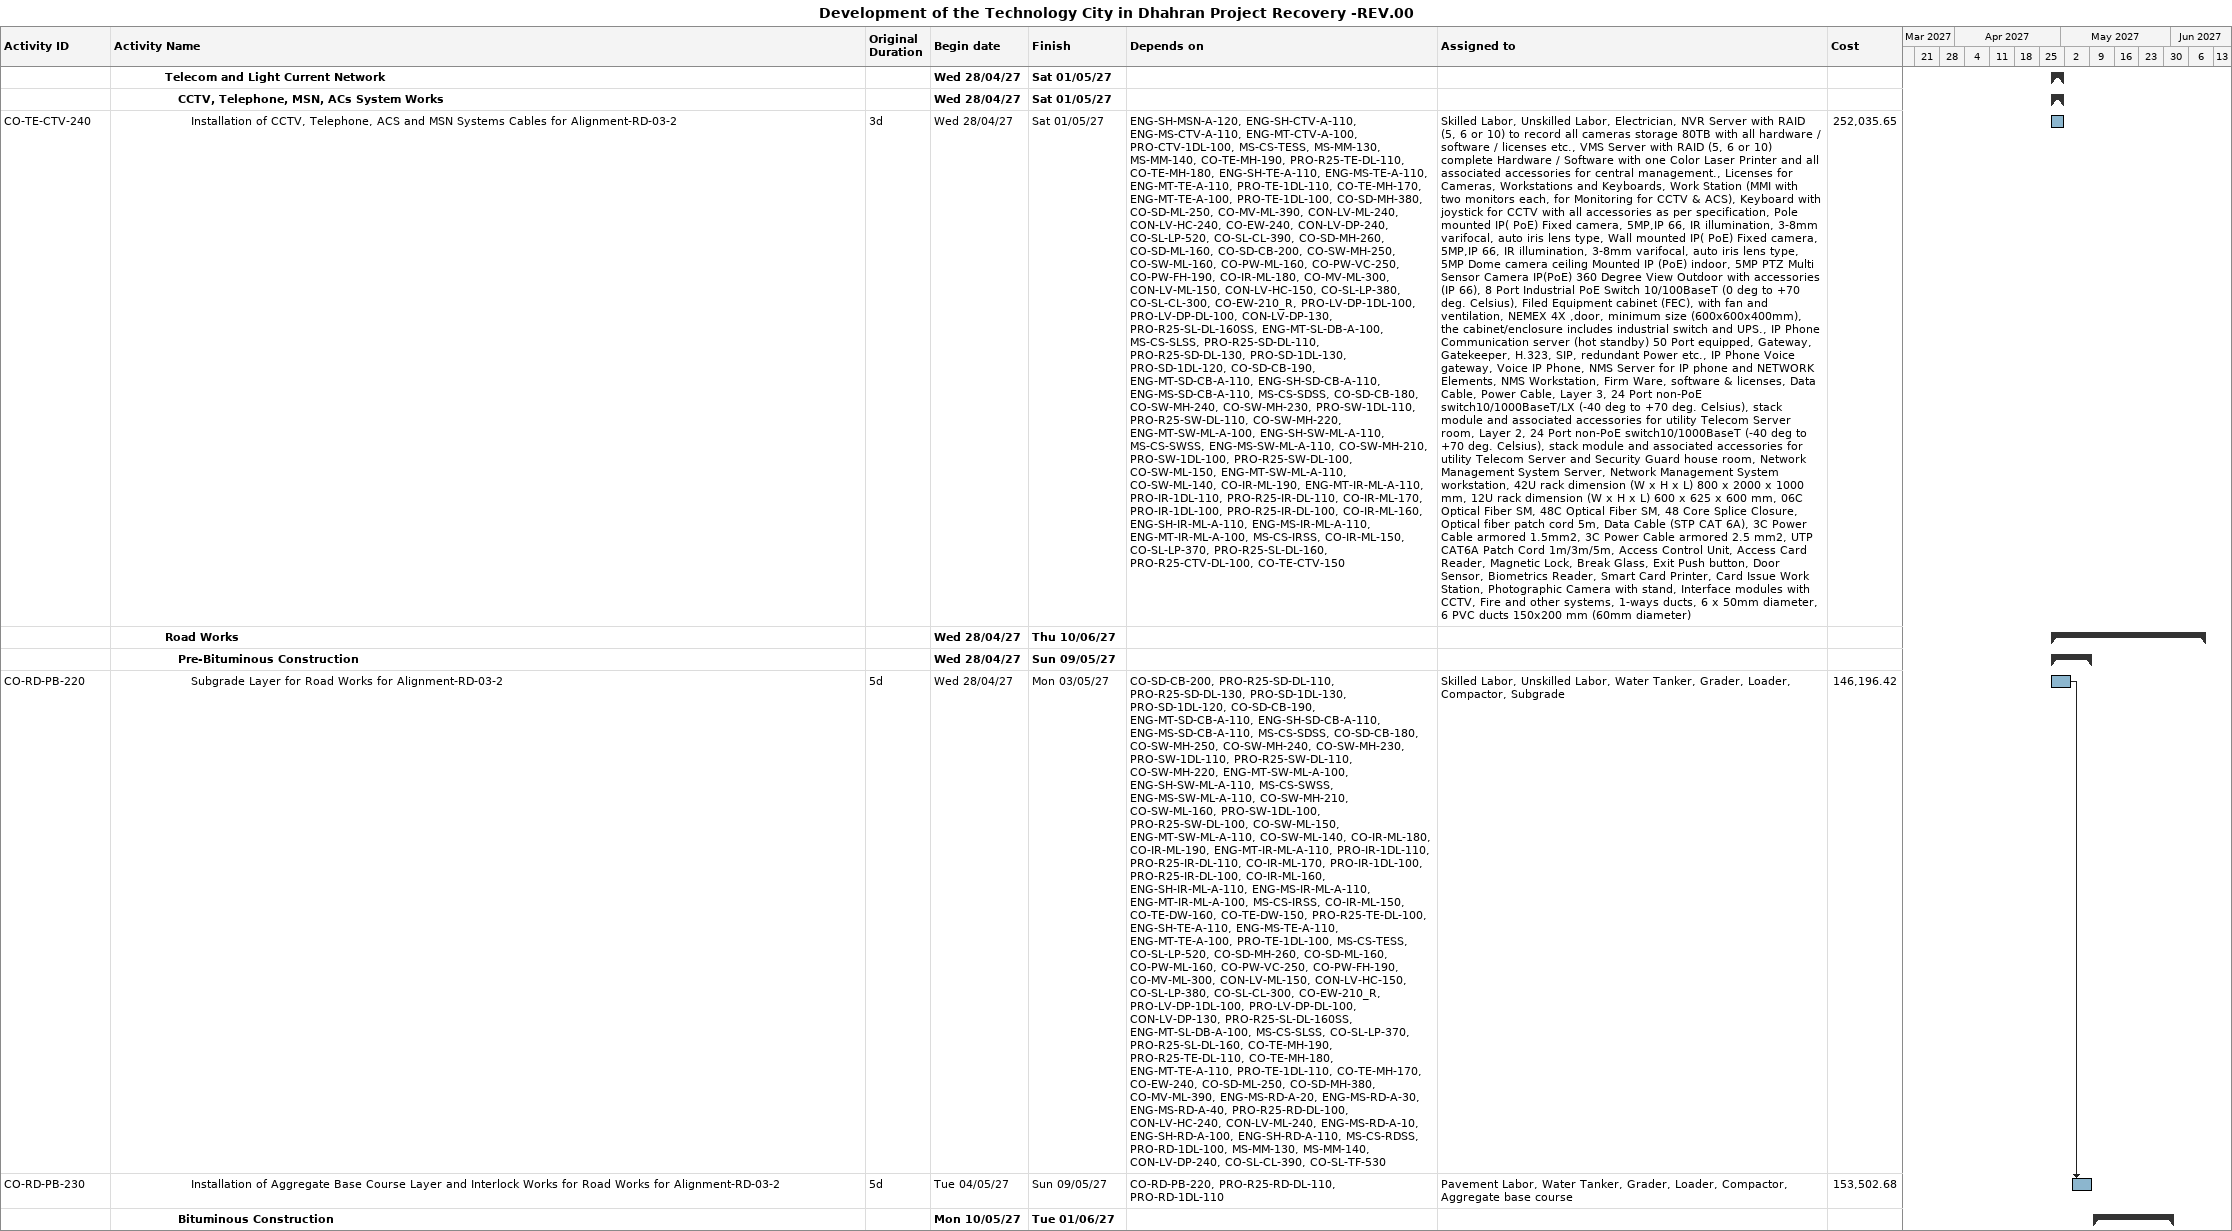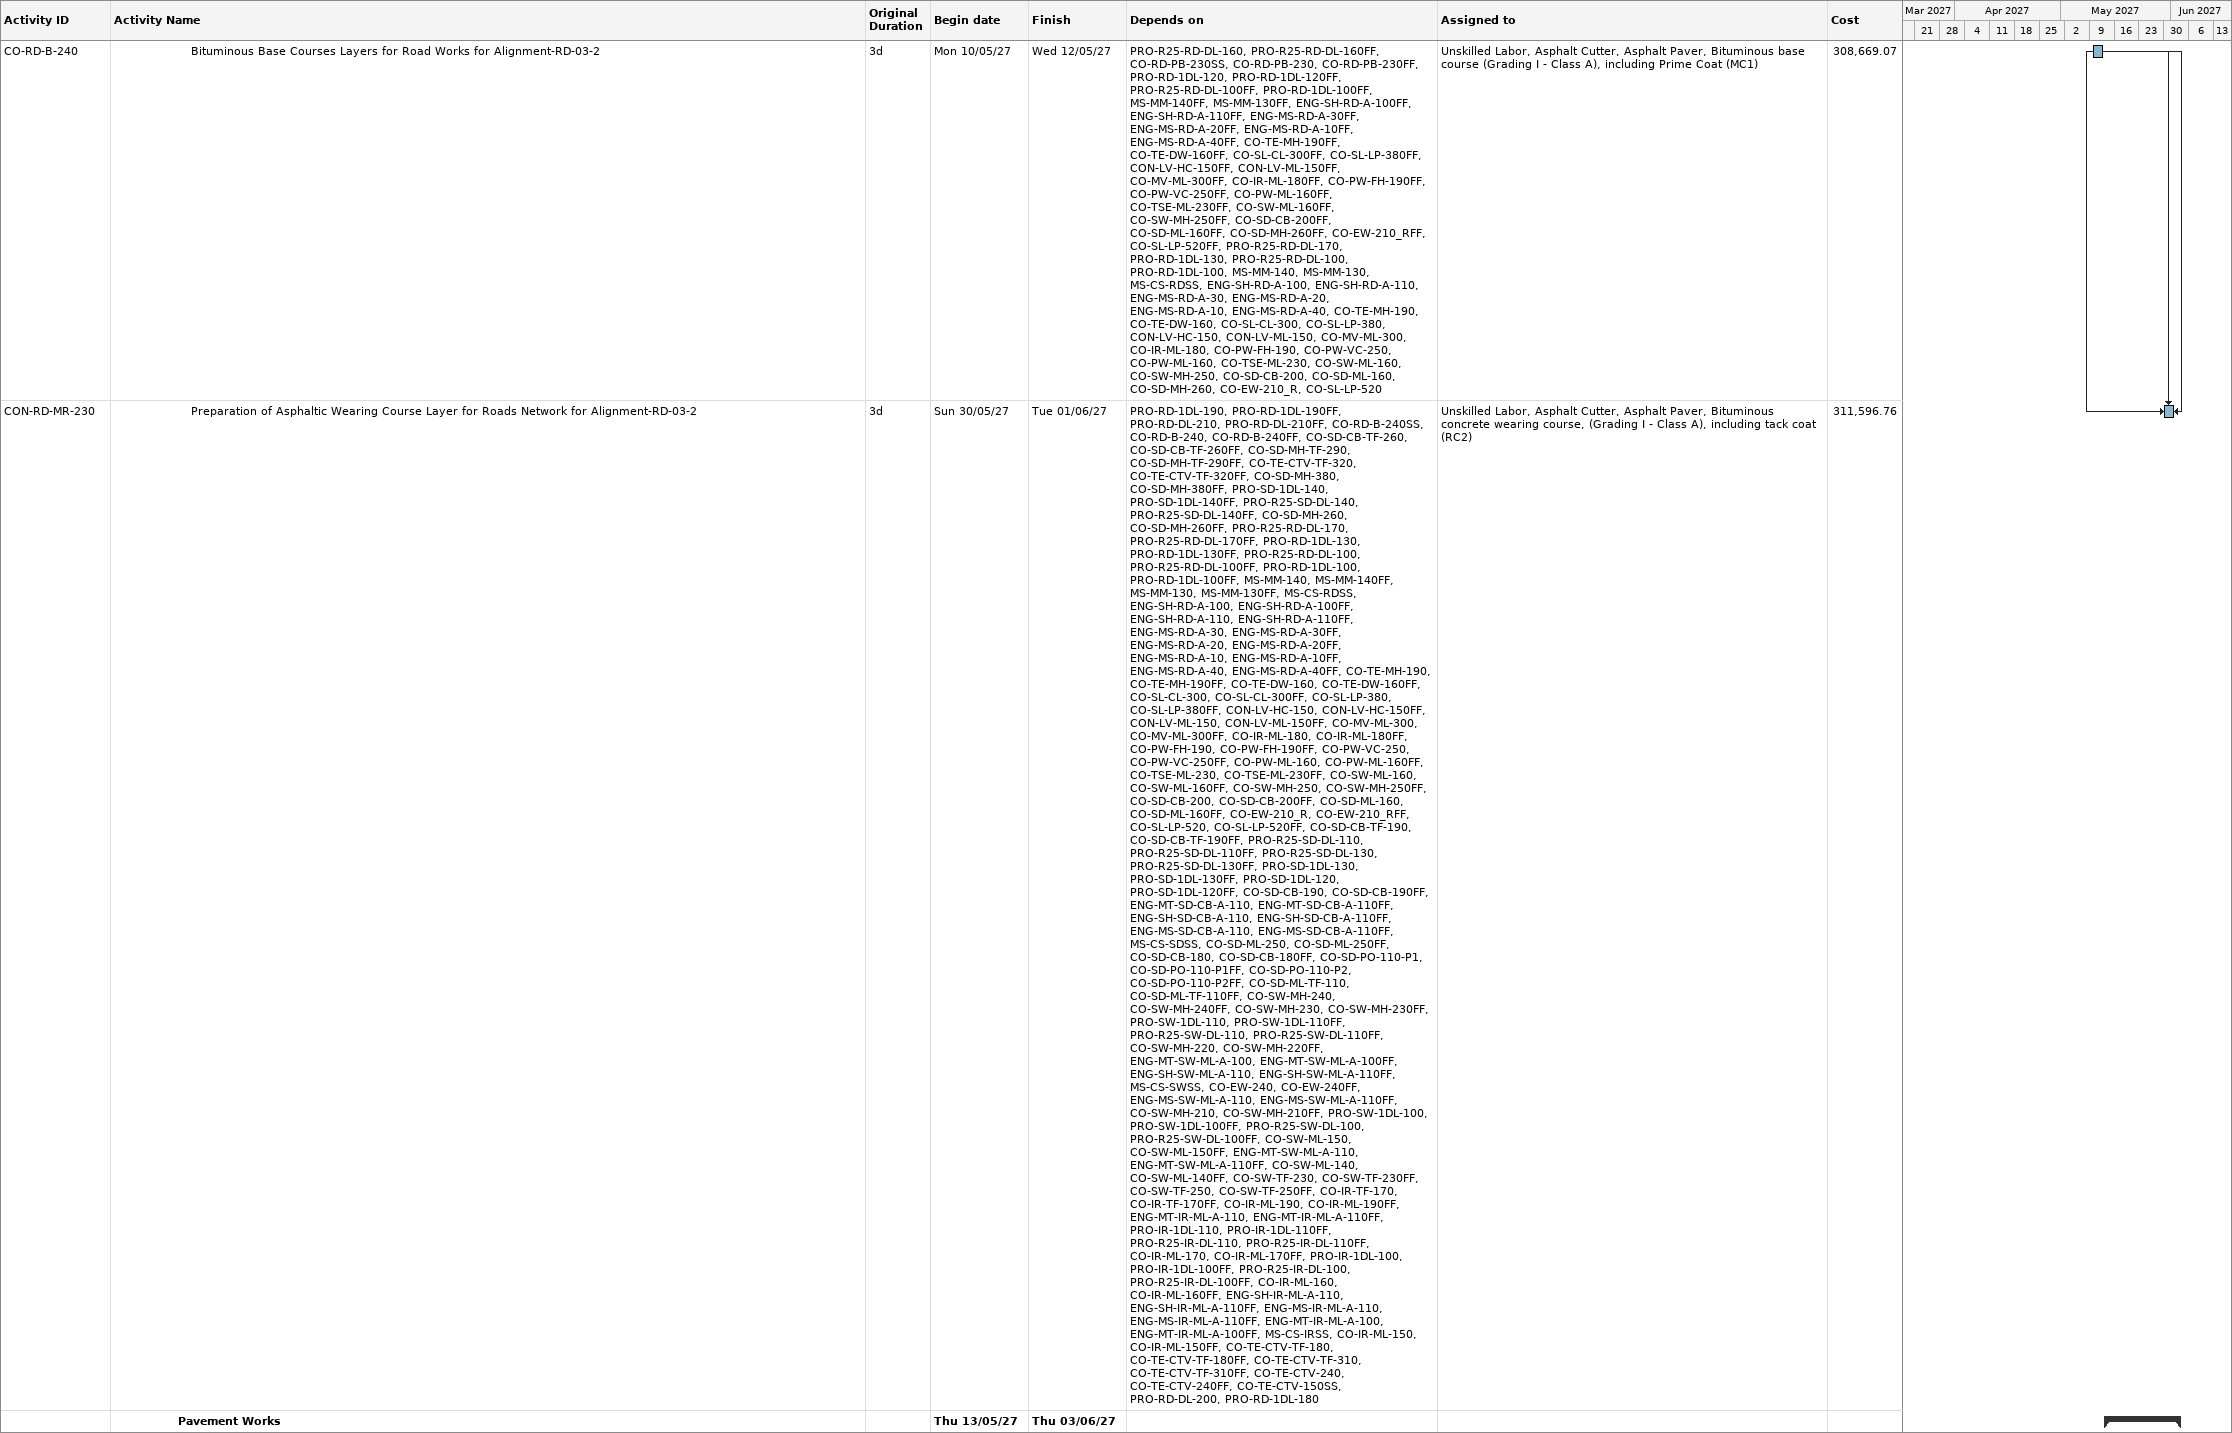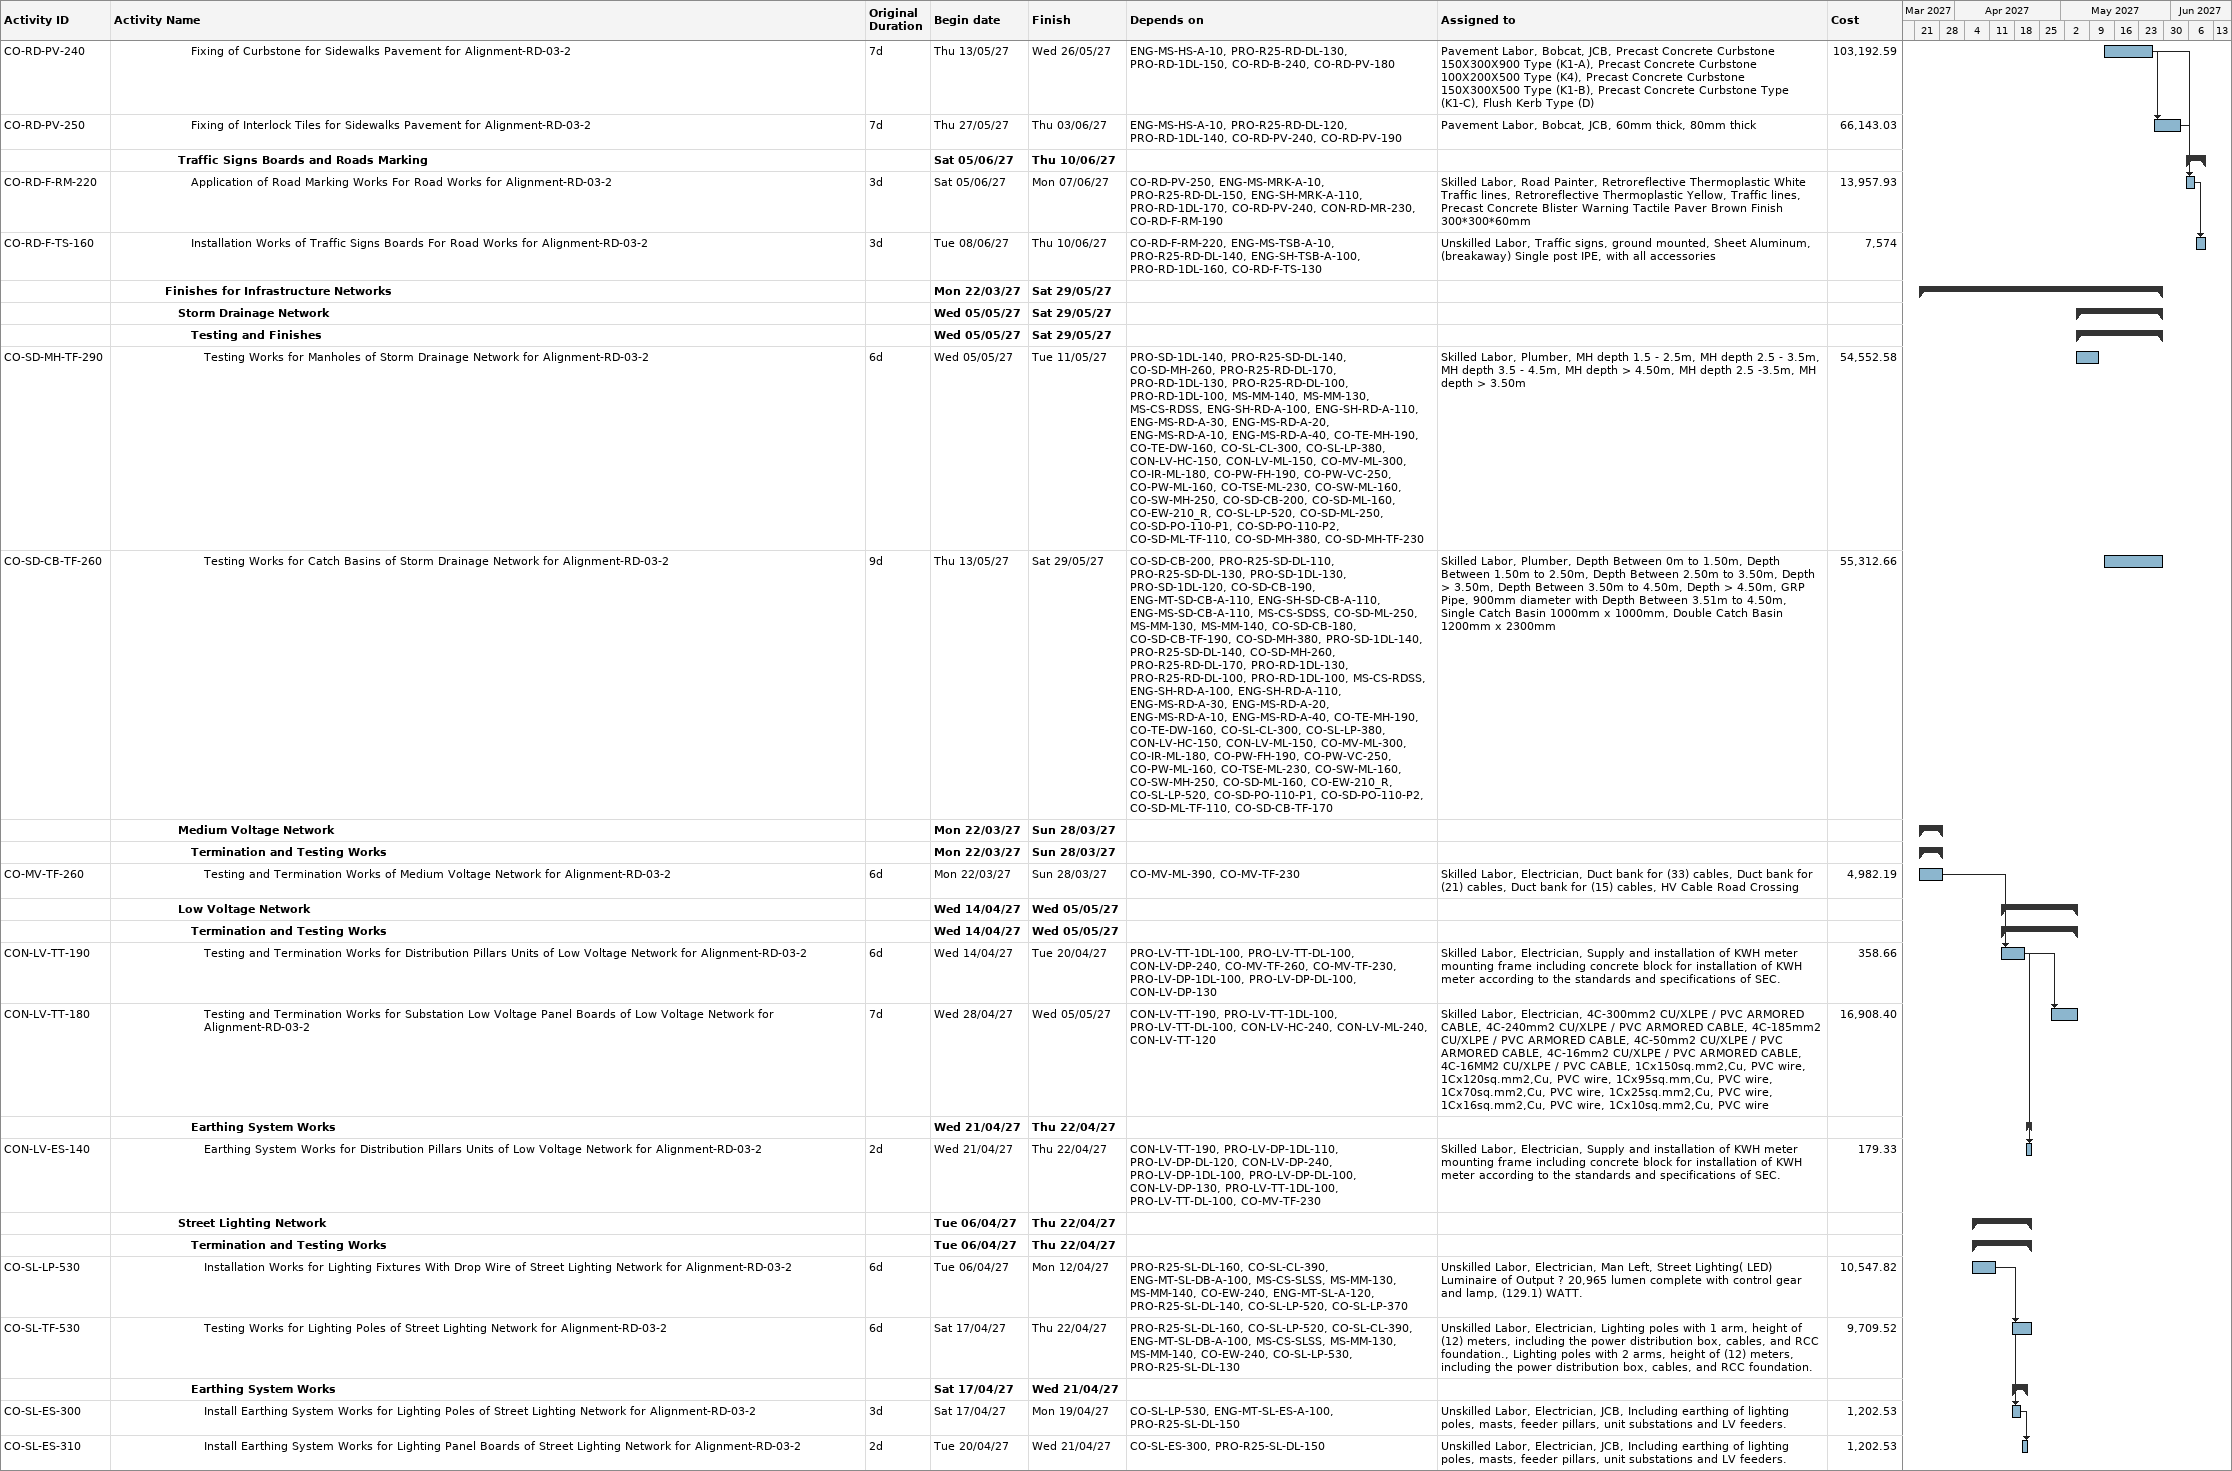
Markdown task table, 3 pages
Development of the Technology City in Dhahran Project Recovery -REV.00

| ID | Level | Task | Original duration | Start | Finish | Predecessors | Resources | Cost |
|---|---|---|---|---|---|---|---|---|
|  | 5 | **Telecom and Light Current Network** |  | 2027-04-28 | 2027-05-01 |  |  |  |
|  | 6 | **CCTV, Telephone, MSN, ACs System Works** |  | 2027-04-28 | 2027-05-01 |  |  |  |
| CO-TE-CTV-240 | 7 | Installation of CCTV, Telephone, ACS and MSN Systems Cables for Alignment-RD-03-2 | 3d | 2027-04-28 | 2027-05-01 | ENG-SH-MSN-A-120, ENG-SH-CTV-A-110, ENG-MS-CTV-A-110, ENG-MT-CTV-A-100, PRO-CTV-1DL-100, MS-CS-TESS, MS-MM-130, MS-MM-140, CO-TE-MH-190, PRO-R25-TE-DL-110, CO-TE-MH-180, ENG-SH-TE-A-110, ENG-MS-TE-A-110, ENG-MT-TE-A-110, PRO-TE-1DL-110, CO-TE-MH-170, ENG-MT-TE-A-100, PRO-TE-1DL-100, CO-SD-MH-380, CO-SD-ML-250, CO-MV-ML-390, CON-LV-ML-240, CON-LV-HC-240, CO-EW-240, CON-LV-DP-240, CO-SL-LP-520, CO-SL-CL-390, CO-SD-MH-260, CO-SD-ML-160, CO-SD-CB-200, CO-SW-MH-250, CO-SW-ML-160, CO-PW-ML-160, CO-PW-VC-250, CO-PW-FH-190, CO-IR-ML-180, CO-MV-ML-300, CON-LV-ML-150, CON-LV-HC-150, CO-SL-LP-380, CO-SL-CL-300, CO-EW-210_R, PRO-LV-DP-1DL-100, PRO-LV-DP-DL-100, CON-LV-DP-130, PRO-R25-SL-DL-160SS, ENG-MT-SL-DB-A-100, MS-CS-SLSS, PRO-R25-SD-DL-110, PRO-R25-SD-DL-130, PRO-SD-1DL-130, PRO-SD-1DL-120, CO-SD-CB-190, ENG-MT-SD-CB-A-110, ENG-SH-SD-CB-A-110, ENG-MS-SD-CB-A-110, MS-CS-SDSS, CO-SD-CB-180, CO-SW-MH-240, CO-SW-MH-230, PRO-SW-1DL-110, PRO-R25-SW-DL-110, CO-SW-MH-220, ENG-MT-SW-ML-A-100, ENG-SH-SW-ML-A-110, MS-CS-SWSS, ENG-MS-SW-ML-A-110, CO-SW-MH-210, PRO-SW-1DL-100, PRO-R25-SW-DL-100, CO-SW-ML-150, ENG-MT-SW-ML-A-110, CO-SW-ML-140, CO-IR-ML-190, ENG-MT-IR-ML-A-110, PRO-IR-1DL-110, PRO-R25-IR-DL-110, CO-IR-ML-170, PRO-IR-1DL-100, PRO-R25-IR-DL-100, CO-IR-ML-160, ENG-SH-IR-ML-A-110, ENG-MS-IR-ML-A-110, ENG-MT-IR-ML-A-100, MS-CS-IRSS, CO-IR-ML-150, CO-SL-LP-370, PRO-R25-SL-DL-160, PRO-R25-CTV-DL-100, CO-TE-CTV-150 | Skilled Labor, Unskilled Labor, Electrician, NVR Server with RAID (5, 6 or 10) to record all cameras storage 80TB with all hardware / software / licenses etc., VMS Server with RAID (5, 6 or 10) complete Hardware / Software with one Color Laser Printer and all associated accessories for central management., Licenses for Cameras, Workstations and Keyboards, Work Station (MMI with two monitors each, for Monitoring for CCTV & ACS), Keyboard with joystick for CCTV with all accessories as per specification, Pole mounted IP( PoE) Fixed camera, 5MP,IP 66, IR illumination, 3-8mm varifocal, auto iris lens type, Wall mounted IP( PoE) Fixed camera, 5MP,IP 66, IR illumination, 3-8mm varifocal, auto iris lens type, 5MP Dome camera ceiling Mounted IP (PoE) indoor, 5MP PTZ Multi Sensor Camera IP(PoE) 360 Degree View Outdoor with accessories (IP 66), 8 Port Industrial PoE Switch 10/100BaseT (0 deg to +70 deg. Celsius), Filed Equipment cabinet (FEC), with fan and ventilation, NEMEX 4X ,door, minimum size (600x600x400mm), the cabinet/enclosure includes industrial switch and UPS., IP Phone Communication server (hot standby) 50 Port equipped, Gateway, Gatekeeper, H.323, SIP, redundant Power etc., IP Phone Voice gateway, Voice IP Phone, NMS Server for IP phone and NETWORK Elements, NMS Workstation, Firm Ware, software & licenses, Data Cable, Power Cable, Layer 3, 24 Port non-PoE switch10/1000BaseT/LX (-40 deg to +70 deg. Celsius), stack module and associated accessories for utility Telecom Server room, Layer 2, 24 Port non-PoE switch10/1000BaseT (-40 deg to +70 deg. Celsius), stack module and associated accessories for utility Telecom Server and Security Guard house room, Network Management System Server, Network Management System workstation, 42U rack dimension (W x H x L) 800 x 2000 x 1000 mm, 12U rack dimension (W x H x L) 600 x 625 x 600 mm, 06C Optical Fiber SM, 48C Optical Fiber SM, 48 Core Splice Closure, Optical fiber patch cord 5m, Data Cable (STP CAT 6A), 3C Power Cable armored 1.5mm2, 3C Power Cable armored 2.5 mm2, UTP CAT6A Patch Cord 1m/3m/5m, Access Control Unit, Access Card Reader, Magnetic Lock, Break Glass, Exit Push button, Door Sensor, Biometrics Reader, Smart Card Printer, Card Issue Work Station, Photographic Camera with stand, Interface modules with CCTV, Fire and other systems, 1-ways ducts, 6 x 50mm diameter, 6 PVC ducts 150x200 mm (60mm diameter) | 252035.65 |
|  | 5 | **Road Works** |  | 2027-04-28 | 2027-06-10 |  |  |  |
|  | 6 | **Pre-Bituminous Construction** |  | 2027-04-28 | 2027-05-09 |  |  |  |
| CO-RD-PB-220 | 7 | Subgrade Layer for Road Works for Alignment-RD-03-2 | 5d | 2027-04-28 | 2027-05-03 | CO-SD-CB-200, PRO-R25-SD-DL-110, PRO-R25-SD-DL-130, PRO-SD-1DL-130, PRO-SD-1DL-120, CO-SD-CB-190, ENG-MT-SD-CB-A-110, ENG-SH-SD-CB-A-110, ENG-MS-SD-CB-A-110, MS-CS-SDSS, CO-SD-CB-180, CO-SW-MH-250, CO-SW-MH-240, CO-SW-MH-230, PRO-SW-1DL-110, PRO-R25-SW-DL-110, CO-SW-MH-220, ENG-MT-SW-ML-A-100, ENG-SH-SW-ML-A-110, MS-CS-SWSS, ENG-MS-SW-ML-A-110, CO-SW-MH-210, CO-SW-ML-160, PRO-SW-1DL-100, PRO-R25-SW-DL-100, CO-SW-ML-150, ENG-MT-SW-ML-A-110, CO-SW-ML-140, CO-IR-ML-180, CO-IR-ML-190, ENG-MT-IR-ML-A-110, PRO-IR-1DL-110, PRO-R25-IR-DL-110, CO-IR-ML-170, PRO-IR-1DL-100, PRO-R25-IR-DL-100, CO-IR-ML-160, ENG-SH-IR-ML-A-110, ENG-MS-IR-ML-A-110, ENG-MT-IR-ML-A-100, MS-CS-IRSS, CO-IR-ML-150, CO-TE-DW-160, CO-TE-DW-150, PRO-R25-TE-DL-100, ENG-SH-TE-A-110, ENG-MS-TE-A-110, ENG-MT-TE-A-100, PRO-TE-1DL-100, MS-CS-TESS, CO-SL-LP-520, CO-SD-MH-260, CO-SD-ML-160, CO-PW-ML-160, CO-PW-VC-250, CO-PW-FH-190, CO-MV-ML-300, CON-LV-ML-150, CON-LV-HC-150, CO-SL-LP-380, CO-SL-CL-300, CO-EW-210_R, PRO-LV-DP-1DL-100, PRO-LV-DP-DL-100, CON-LV-DP-130, PRO-R25-SL-DL-160SS, ENG-MT-SL-DB-A-100, MS-CS-SLSS, CO-SL-LP-370, PRO-R25-SL-DL-160, CO-TE-MH-190, PRO-R25-TE-DL-110, CO-TE-MH-180, ENG-MT-TE-A-110, PRO-TE-1DL-110, CO-TE-MH-170, CO-EW-240, CO-SD-ML-250, CO-SD-MH-380, CO-MV-ML-390, ENG-MS-RD-A-20, ENG-MS-RD-A-30, ENG-MS-RD-A-40, PRO-R25-RD-DL-100, CON-LV-HC-240, CON-LV-ML-240, ENG-MS-RD-A-10, ENG-SH-RD-A-100, ENG-SH-RD-A-110, MS-CS-RDSS, PRO-RD-1DL-100, MS-MM-130, MS-MM-140, CON-LV-DP-240, CO-SL-CL-390, CO-SL-TF-530 | Skilled Labor, Unskilled Labor, Water Tanker, Grader, Loader, Compactor, Subgrade | 146196.42 |
| CO-RD-PB-230 | 7 | Installation of Aggregate Base Course Layer and Interlock Works for Road Works for Alignment-RD-03-2 | 5d | 2027-05-04 | 2027-05-09 | CO-RD-PB-220, PRO-R25-RD-DL-110, PRO-RD-1DL-110 | Pavement Labor, Water Tanker, Grader, Loader, Compactor, Aggregate base course | 153502.68 |
|  | 6 | **Bituminous Construction** |  | 2027-05-10 | 2027-06-01 |  |  |  |
| CO-RD-B-240 | 7 | Bituminous Base Courses Layers for Road Works for Alignment-RD-03-2 | 3d | 2027-05-10 | 2027-05-12 | PRO-R25-RD-DL-160, PRO-R25-RD-DL-160FF, CO-RD-PB-230SS, CO-RD-PB-230, CO-RD-PB-230FF, PRO-RD-1DL-120, PRO-RD-1DL-120FF, PRO-R25-RD-DL-100FF, PRO-RD-1DL-100FF, MS-MM-140FF, MS-MM-130FF, ENG-SH-RD-A-100FF, ENG-SH-RD-A-110FF, ENG-MS-RD-A-30FF, ENG-MS-RD-A-20FF, ENG-MS-RD-A-10FF, ENG-MS-RD-A-40FF, CO-TE-MH-190FF, CO-TE-DW-160FF, CO-SL-CL-300FF, CO-SL-LP-380FF, CON-LV-HC-150FF, CON-LV-ML-150FF, CO-MV-ML-300FF, CO-IR-ML-180FF, CO-PW-FH-190FF, CO-PW-VC-250FF, CO-PW-ML-160FF, CO-TSE-ML-230FF, CO-SW-ML-160FF, CO-SW-MH-250FF, CO-SD-CB-200FF, CO-SD-ML-160FF, CO-SD-MH-260FF, CO-EW-210_RFF, CO-SL-LP-520FF, PRO-R25-RD-DL-170, PRO-RD-1DL-130, PRO-R25-RD-DL-100, PRO-RD-1DL-100, MS-MM-140, MS-MM-130, MS-CS-RDSS, ENG-SH-RD-A-100, ENG-SH-RD-A-110, ENG-MS-RD-A-30, ENG-MS-RD-A-20, ENG-MS-RD-A-10, ENG-MS-RD-A-40, CO-TE-MH-190, CO-TE-DW-160, CO-SL-CL-300, CO-SL-LP-380, CON-LV-HC-150, CON-LV-ML-150, CO-MV-ML-300, CO-IR-ML-180, CO-PW-FH-190, CO-PW-VC-250, CO-PW-ML-160, CO-TSE-ML-230, CO-SW-ML-160, CO-SW-MH-250, CO-SD-CB-200, CO-SD-ML-160, CO-SD-MH-260, CO-EW-210_R, CO-SL-LP-520 | Unskilled Labor, Asphalt Cutter, Asphalt Paver, Bituminous base course (Grading I - Class A), including Prime Coat (MC1) | 308669.07 |
| CON-RD-MR-230 | 7 | Preparation of Asphaltic Wearing Course Layer for Roads Network for Alignment-RD-03-2 | 3d | 2027-05-30 | 2027-06-01 | PRO-RD-1DL-190, PRO-RD-1DL-190FF, PRO-RD-DL-210, PRO-RD-DL-210FF, CO-RD-B-240SS, CO-RD-B-240, CO-RD-B-240FF, CO-SD-CB-TF-260, CO-SD-CB-TF-260FF, CO-SD-MH-TF-290, CO-SD-MH-TF-290FF, CO-TE-CTV-TF-320, CO-TE-CTV-TF-320FF, CO-SD-MH-380, CO-SD-MH-380FF, PRO-SD-1DL-140, PRO-SD-1DL-140FF, PRO-R25-SD-DL-140, PRO-R25-SD-DL-140FF, CO-SD-MH-260, CO-SD-MH-260FF, PRO-R25-RD-DL-170, PRO-R25-RD-DL-170FF, PRO-RD-1DL-130, PRO-RD-1DL-130FF, PRO-R25-RD-DL-100, PRO-R25-RD-DL-100FF, PRO-RD-1DL-100, PRO-RD-1DL-100FF, MS-MM-140, MS-MM-140FF, MS-MM-130, MS-MM-130FF, MS-CS-RDSS, ENG-SH-RD-A-100, ENG-SH-RD-A-100FF, ENG-SH-RD-A-110, ENG-SH-RD-A-110FF, ENG-MS-RD-A-30, ENG-MS-RD-A-30FF, ENG-MS-RD-A-20, ENG-MS-RD-A-20FF, ENG-MS-RD-A-10, ENG-MS-RD-A-10FF, ENG-MS-RD-A-40, ENG-MS-RD-A-40FF, CO-TE-MH-190, CO-TE-MH-190FF, CO-TE-DW-160, CO-TE-DW-160FF, CO-SL-CL-300, CO-SL-CL-300FF, CO-SL-LP-380, CO-SL-LP-380FF, CON-LV-HC-150, CON-LV-HC-150FF, CON-LV-ML-150, CON-LV-ML-150FF, CO-MV-ML-300, CO-MV-ML-300FF, CO-IR-ML-180, CO-IR-ML-180FF, CO-PW-FH-190, CO-PW-FH-190FF, CO-PW-VC-250, CO-PW-VC-250FF, CO-PW-ML-160, CO-PW-ML-160FF, CO-TSE-ML-230, CO-TSE-ML-230FF, CO-SW-ML-160, CO-SW-ML-160FF, CO-SW-MH-250, CO-SW-MH-250FF, CO-SD-CB-200, CO-SD-CB-200FF, CO-SD-ML-160, CO-SD-ML-160FF, CO-EW-210_R, CO-EW-210_RFF, CO-SL-LP-520, CO-SL-LP-520FF, CO-SD-CB-TF-190, CO-SD-CB-TF-190FF, PRO-R25-SD-DL-110, PRO-R25-SD-DL-110FF, PRO-R25-SD-DL-130, PRO-R25-SD-DL-130FF, PRO-SD-1DL-130, PRO-SD-1DL-130FF, PRO-SD-1DL-120, PRO-SD-1DL-120FF, CO-SD-CB-190, CO-SD-CB-190FF, ENG-MT-SD-CB-A-110, ENG-MT-SD-CB-A-110FF, ENG-SH-SD-CB-A-110, ENG-SH-SD-CB-A-110FF, ENG-MS-SD-CB-A-110, ENG-MS-SD-CB-A-110FF, MS-CS-SDSS, CO-SD-ML-250, CO-SD-ML-250FF, CO-SD-CB-180, CO-SD-CB-180FF, CO-SD-PO-110-P1, CO-SD-PO-110-P1FF, CO-SD-PO-110-P2, CO-SD-PO-110-P2FF, CO-SD-ML-TF-110, CO-SD-ML-TF-110FF, CO-SW-MH-240, CO-SW-MH-240FF, CO-SW-MH-230, CO-SW-MH-230FF, PRO-SW-1DL-110, PRO-SW-1DL-110FF, PRO-R25-SW-DL-110, PRO-R25-SW-DL-110FF, CO-SW-MH-220, CO-SW-MH-220FF, ENG-MT-SW-ML-A-100, ENG-MT-SW-ML-A-100FF, ENG-SH-SW-ML-A-110, ENG-SH-SW-ML-A-110FF, MS-CS-SWSS, CO-EW-240, CO-EW-240FF, ENG-MS-SW-ML-A-110, ENG-MS-SW-ML-A-110FF, CO-SW-MH-210, CO-SW-MH-210FF, PRO-SW-1DL-100, PRO-SW-1DL-100FF, PRO-R25-SW-DL-100, PRO-R25-SW-DL-100FF, CO-SW-ML-150, CO-SW-ML-150FF, ENG-MT-SW-ML-A-110, ENG-MT-SW-ML-A-110FF, CO-SW-ML-140, CO-SW-ML-140FF, CO-SW-TF-230, CO-SW-TF-230FF, CO-SW-TF-250, CO-SW-TF-250FF, CO-IR-TF-170, CO-IR-TF-170FF, CO-IR-ML-190, CO-IR-ML-190FF, ENG-MT-IR-ML-A-110, ENG-MT-IR-ML-A-110FF, PRO-IR-1DL-110, PRO-IR-1DL-110FF, PRO-R25-IR-DL-110, PRO-R25-IR-DL-110FF, CO-IR-ML-170, CO-IR-ML-170FF, PRO-IR-1DL-100, PRO-IR-1DL-100FF, PRO-R25-IR-DL-100, PRO-R25-IR-DL-100FF, CO-IR-ML-160, CO-IR-ML-160FF, ENG-SH-IR-ML-A-110, ENG-SH-IR-ML-A-110FF, ENG-MS-IR-ML-A-110, ENG-MS-IR-ML-A-110FF, ENG-MT-IR-ML-A-100, ENG-MT-IR-ML-A-100FF, MS-CS-IRSS, CO-IR-ML-150, CO-IR-ML-150FF, CO-TE-CTV-TF-180, CO-TE-CTV-TF-180FF, CO-TE-CTV-TF-310, CO-TE-CTV-TF-310FF, CO-TE-CTV-240, CO-TE-CTV-240FF, CO-TE-CTV-150SS, PRO-RD-DL-200, PRO-RD-1DL-180 | Unskilled Labor, Asphalt Cutter, Asphalt Paver, Bituminous concrete wearing course, (Grading I - Class A), including tack coat (RC2) | 311596.76 |
|  | 6 | **Pavement Works** |  | 2027-05-13 | 2027-06-03 |  |  |  |
| CO-RD-PV-240 | 7 | Fixing of Curbstone for Sidewalks Pavement for Alignment-RD-03-2 | 7d | 2027-05-13 | 2027-05-26 | ENG-MS-HS-A-10, PRO-R25-RD-DL-130, PRO-RD-1DL-150, CO-RD-B-240, CO-RD-PV-180 | Pavement Labor, Bobcat, JCB, Precast Concrete Curbstone 150X300X900 Type (K1-A), Precast Concrete Curbstone 100X200X500 Type (K4), Precast Concrete Curbstone 150X300X500 Type (K1-B), Precast Concrete Curbstone Type (K1-C), Flush Kerb Type (D) | 103192.59 |
| CO-RD-PV-250 | 7 | Fixing of Interlock Tiles for Sidewalks Pavement for Alignment-RD-03-2 | 7d | 2027-05-27 | 2027-06-03 | ENG-MS-HS-A-10, PRO-R25-RD-DL-120, PRO-RD-1DL-140, CO-RD-PV-240, CO-RD-PV-190 | Pavement Labor, Bobcat, JCB, 60mm thick, 80mm thick | 66143.03 |
|  | 6 | **Traffic Signs Boards and Roads Marking** |  | 2027-06-05 | 2027-06-10 |  |  |  |
| CO-RD-F-RM-220 | 7 | Application of Road Marking Works For Road Works for Alignment-RD-03-2 | 3d | 2027-06-05 | 2027-06-07 | CO-RD-PV-250, ENG-MS-MRK-A-10, PRO-R25-RD-DL-150, ENG-SH-MRK-A-110, PRO-RD-1DL-170, CO-RD-PV-240, CON-RD-MR-230, CO-RD-F-RM-190 | Skilled Labor, Road Painter, Retroreflective Thermoplastic White Traffic lines, Retroreflective Thermoplastic Yellow, Traffic lines, Precast Concrete Blister Warning Tactile Paver Brown Finish 300*300*60mm | 13957.93 |
| CO-RD-F-TS-160 | 7 | Installation Works of Traffic Signs Boards For Road Works for Alignment-RD-03-2 | 3d | 2027-06-08 | 2027-06-10 | CO-RD-F-RM-220, ENG-MS-TSB-A-10, PRO-R25-RD-DL-140, ENG-SH-TSB-A-100, PRO-RD-1DL-160, CO-RD-F-TS-130 | Unskilled Labor, Traffic signs, ground mounted, Sheet Aluminum, (breakaway) Single post IPE, with all accessories | 7574 |
|  | 5 | **Finishes for Infrastructure Networks** |  | 2027-03-22 | 2027-05-29 |  |  |  |
|  | 6 | **Storm Drainage Network** |  | 2027-05-05 | 2027-05-29 |  |  |  |
|  | 7 | **Testing and Finishes** |  | 2027-05-05 | 2027-05-29 |  |  |  |
| CO-SD-MH-TF-290 | 8 | Testing Works for Manholes of Storm Drainage Network for Alignment-RD-03-2 | 6d | 2027-05-05 | 2027-05-11 | PRO-SD-1DL-140, PRO-R25-SD-DL-140, CO-SD-MH-260, PRO-R25-RD-DL-170, PRO-RD-1DL-130, PRO-R25-RD-DL-100, PRO-RD-1DL-100, MS-MM-140, MS-MM-130, MS-CS-RDSS, ENG-SH-RD-A-100, ENG-SH-RD-A-110, ENG-MS-RD-A-30, ENG-MS-RD-A-20, ENG-MS-RD-A-10, ENG-MS-RD-A-40, CO-TE-MH-190, CO-TE-DW-160, CO-SL-CL-300, CO-SL-LP-380, CON-LV-HC-150, CON-LV-ML-150, CO-MV-ML-300, CO-IR-ML-180, CO-PW-FH-190, CO-PW-VC-250, CO-PW-ML-160, CO-TSE-ML-230, CO-SW-ML-160, CO-SW-MH-250, CO-SD-CB-200, CO-SD-ML-160, CO-EW-210_R, CO-SL-LP-520, CO-SD-ML-250, CO-SD-PO-110-P1, CO-SD-PO-110-P2, CO-SD-ML-TF-110, CO-SD-MH-380, CO-SD-MH-TF-230 | Skilled Labor, Plumber, MH depth 1.5 - 2.5m, MH depth 2.5 - 3.5m, MH depth 3.5 - 4.5m, MH depth > 4.50m, MH depth 2.5 -3.5m, MH depth > 3.50m | 54552.58 |
| CO-SD-CB-TF-260 | 8 | Testing Works for Catch Basins of Storm Drainage Network for Alignment-RD-03-2 | 9d | 2027-05-13 | 2027-05-29 | CO-SD-CB-200, PRO-R25-SD-DL-110, PRO-R25-SD-DL-130, PRO-SD-1DL-130, PRO-SD-1DL-120, CO-SD-CB-190, ENG-MT-SD-CB-A-110, ENG-SH-SD-CB-A-110, ENG-MS-SD-CB-A-110, MS-CS-SDSS, CO-SD-ML-250, MS-MM-130, MS-MM-140, CO-SD-CB-180, CO-SD-CB-TF-190, CO-SD-MH-380, PRO-SD-1DL-140, PRO-R25-SD-DL-140, CO-SD-MH-260, PRO-R25-RD-DL-170, PRO-RD-1DL-130, PRO-R25-RD-DL-100, PRO-RD-1DL-100, MS-CS-RDSS, ENG-SH-RD-A-100, ENG-SH-RD-A-110, ENG-MS-RD-A-30, ENG-MS-RD-A-20, ENG-MS-RD-A-10, ENG-MS-RD-A-40, CO-TE-MH-190, CO-TE-DW-160, CO-SL-CL-300, CO-SL-LP-380, CON-LV-HC-150, CON-LV-ML-150, CO-MV-ML-300, CO-IR-ML-180, CO-PW-FH-190, CO-PW-VC-250, CO-PW-ML-160, CO-TSE-ML-230, CO-SW-ML-160, CO-SW-MH-250, CO-SD-ML-160, CO-EW-210_R, CO-SL-LP-520, CO-SD-PO-110-P1, CO-SD-PO-110-P2, CO-SD-ML-TF-110, CO-SD-CB-TF-170 | Skilled Labor, Plumber, Depth Between 0m to 1.50m, Depth Between 1.50m to 2.50m, Depth Between 2.50m to 3.50m, Depth > 3.50m, Depth Between 3.50m to 4.50m, Depth > 4.50m, GRP Pipe, 900mm diameter with Depth Between 3.51m to 4.50m, Single Catch Basin 1000mm x 1000mm, Double Catch Basin 1200mm x 2300mm | 55312.66 |
|  | 6 | **Medium Voltage Network** |  | 2027-03-22 | 2027-03-28 |  |  |  |
|  | 7 | **Termination and Testing Works** |  | 2027-03-22 | 2027-03-28 |  |  |  |
| CO-MV-TF-260 | 8 | Testing and Termination Works of Medium Voltage Network for Alignment-RD-03-2 | 6d | 2027-03-22 | 2027-03-28 | CO-MV-ML-390, CO-MV-TF-230 | Skilled Labor, Electrician, Duct bank for (33) cables, Duct bank for (21) cables, Duct bank for (15) cables, HV Cable Road Crossing | 4982.19 |
|  | 6 | **Low Voltage Network** |  | 2027-04-14 | 2027-05-05 |  |  |  |
|  | 7 | **Termination and Testing Works** |  | 2027-04-14 | 2027-05-05 |  |  |  |
| CON-LV-TT-190 | 8 | Testing and Termination Works for Distribution Pillars Units of Low Voltage Network for Alignment-RD-03-2 | 6d | 2027-04-14 | 2027-04-20 | PRO-LV-TT-1DL-100, PRO-LV-TT-DL-100, CON-LV-DP-240, CO-MV-TF-260, CO-MV-TF-230, PRO-LV-DP-1DL-100, PRO-LV-DP-DL-100, CON-LV-DP-130 | Skilled Labor, Electrician, Supply and installation of KWH meter mounting frame including concrete block for installation of KWH meter according to the standards and specifications of SEC. | 358.66 |
| CON-LV-TT-180 | 8 | Testing and Termination Works for Substation Low Voltage Panel Boards of Low Voltage Network for Alignment-RD-03-2 | 7d | 2027-04-28 | 2027-05-05 | CON-LV-TT-190, PRO-LV-TT-1DL-100, PRO-LV-TT-DL-100, CON-LV-HC-240, CON-LV-ML-240, CON-LV-TT-120 | Skilled Labor, Electrician, 4C-300mm2 CU/XLPE / PVC ARMORED CABLE, 4C-240mm2 CU/XLPE / PVC ARMORED CABLE, 4C-185mm2 CU/XLPE / PVC ARMORED CABLE, 4C-50mm2 CU/XLPE / PVC ARMORED CABLE, 4C-16mm2 CU/XLPE / PVC ARMORED CABLE, 4C-16MM2 CU/XLPE / PVC CABLE, 1Cx150sq.mm2,Cu, PVC wire, 1Cx120sq.mm2,Cu, PVC wire, 1Cx95sq.mm,Cu, PVC wire, 1Cx70sq.mm2,Cu, PVC wire, 1Cx25sq.mm2,Cu, PVC wire, 1Cx16sq.mm2,Cu, PVC wire, 1Cx10sq.mm2,Cu, PVC wire | 16908.40 |
|  | 7 | **Earthing System Works** |  | 2027-04-21 | 2027-04-22 |  |  |  |
| CON-LV-ES-140 | 8 | Earthing System Works for Distribution Pillars Units of Low Voltage Network for Alignment-RD-03-2 | 2d | 2027-04-21 | 2027-04-22 | CON-LV-TT-190, PRO-LV-DP-1DL-110, PRO-LV-DP-DL-120, CON-LV-DP-240, PRO-LV-DP-1DL-100, PRO-LV-DP-DL-100, CON-LV-DP-130, PRO-LV-TT-1DL-100, PRO-LV-TT-DL-100, CO-MV-TF-230 | Skilled Labor, Electrician, Supply and installation of KWH meter mounting frame including concrete block for installation of KWH meter according to the standards and specifications of SEC. | 179.33 |
|  | 6 | **Street Lighting Network** |  | 2027-04-06 | 2027-04-22 |  |  |  |
|  | 7 | **Termination and Testing Works** |  | 2027-04-06 | 2027-04-22 |  |  |  |
| CO-SL-LP-530 | 8 | Installation Works for Lighting Fixtures With Drop Wire of Street Lighting Network for Alignment-RD-03-2 | 6d | 2027-04-06 | 2027-04-12 | PRO-R25-SL-DL-160, CO-SL-CL-390, ENG-MT-SL-DB-A-100, MS-CS-SLSS, MS-MM-130, MS-MM-140, CO-EW-240, ENG-MT-SL-A-120, PRO-R25-SL-DL-140, CO-SL-LP-520, CO-SL-LP-370 | Unskilled Labor, Electrician, Man Left, Street Lighting( LED) Luminaire of Output ? 20,965 lumen complete with control gear and lamp, (129.1) WATT. | 10547.82 |
| CO-SL-TF-530 | 8 | Testing Works for Lighting Poles of Street Lighting Network for Alignment-RD-03-2 | 6d | 2027-04-17 | 2027-04-22 | PRO-R25-SL-DL-160, CO-SL-LP-520, CO-SL-CL-390, ENG-MT-SL-DB-A-100, MS-CS-SLSS, MS-MM-130, MS-MM-140, CO-EW-240, CO-SL-LP-530, PRO-R25-SL-DL-130 | Unskilled Labor, Electrician, Lighting poles with 1 arm, height of (12) meters, including the power distribution box, cables, and RCC foundation., Lighting poles with 2 arms, height of (12) meters, including the power distribution box, cables, and RCC foundation. | 9709.52 |
|  | 7 | **Earthing System Works** |  | 2027-04-17 | 2027-04-21 |  |  |  |
| CO-SL-ES-300 | 8 | Install Earthing System Works for Lighting Poles of Street Lighting Network for Alignment-RD-03-2 | 3d | 2027-04-17 | 2027-04-19 | CO-SL-LP-530, ENG-MT-SL-ES-A-100, PRO-R25-SL-DL-150 | Unskilled Labor, Electrician, JCB, Including earthing of lighting poles, masts, feeder pillars, unit substations and LV feeders. | 1202.53 |
| CO-SL-ES-310 | 8 | Install Earthing System Works for Lighting Panel Boards of Street Lighting Network for Alignment-RD-03-2 | 2d | 2027-04-20 | 2027-04-21 | CO-SL-ES-300, PRO-R25-SL-DL-150 | Unskilled Labor, Electrician, JCB, Including earthing of lighting poles, masts, feeder pillars, unit substations and LV feeders. | 1202.53 |
